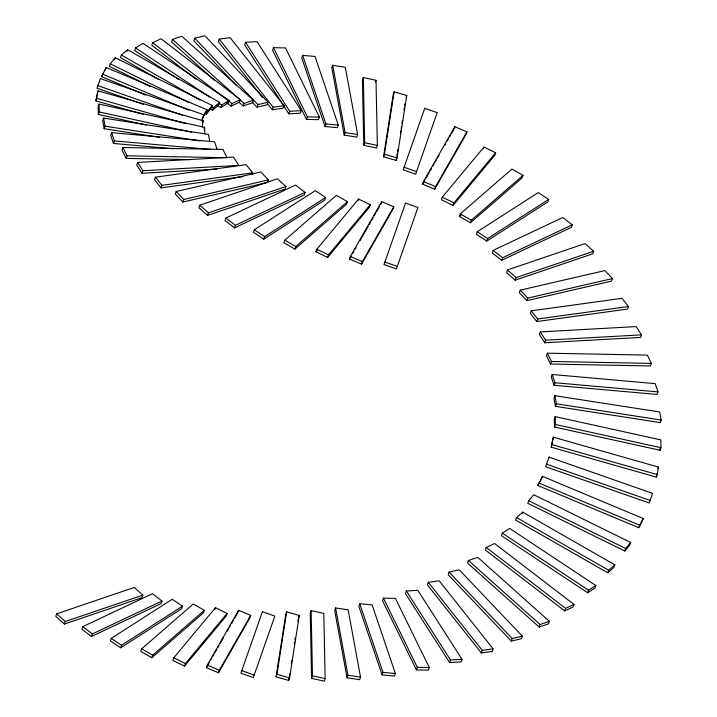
<?xml version="1.0" encoding="UTF-8"?>
<svg xmlns="http://www.w3.org/2000/svg" width="717" height="717" viewBox="0 0 717 717"><rect width="100%" height="100%" fill="white"/><g stroke="black" fill="none" stroke-linecap="round" stroke-linejoin="round"><path stroke-width="1.08" d="M143.131 114.308L95.926 100.882L97.987 90.835L203.126 120.743L202.131 127.16M95.926 100.882L97.987 90.835M276.063 676.821L285.769 614.406L286.666 611.852L299.285 615.446L289.578 677.861L288.682 680.415L276.063 676.821L276.959 674.267L286.666 611.852M288.682 680.415L289.023 678.219M289.363 676.032L289.704 673.846M291.407 662.893L291.747 660.698M294.302 644.278L294.642 642.082M294.983 639.896L295.323 637.709M297.878 621.281L298.218 619.094M383.532 156.835L393.239 94.42L394.135 91.866L406.754 95.451L397.048 157.874L396.151 160.429L383.532 156.835L384.429 154.28L394.135 91.866M396.151 160.429L396.492 158.233M396.833 156.046L397.173 153.85M397.514 151.663L397.854 149.477M400.409 133.048L400.749 130.861M401.09 128.666L401.43 126.479M401.941 123.19L402.282 121.003M403.985 110.051L404.325 107.864M404.666 105.677L405.006 103.481M551.239 447.22L553.3 437.173L658.439 467.081L657.274 474.564L656.378 477.119L551.239 447.22L553.3 437.173M656.378 477.119L656.88 473.91M145.748 95.146L101.509 76.62L106.161 67.488L206.989 109.71L202.328 118.843M105.265 70.042L106.161 67.488M204.363 113.107L206.362 114.093L211.372 108.079L212.259 105.524L115.267 57.799L110.257 63.813L109.369 66.367L150.364 86.533M204.775 134.007L204.632 127.303L99.054 104.09L98.157 106.645L98.319 114.469L146.214 125M114.675 59.502L115.267 57.799M98.319 114.469L99.215 111.915L99.054 104.09M209.66 108.652L212.573 110.31L218.766 104.933L219.662 102.379L127.563 49.67L121.361 55.057L120.474 57.611L158.278 79.246M209.749 141.437L208.459 134.375L103.598 118.108L102.701 120.662L104.18 128.728L159.371 137.297M126.963 51.373L127.563 49.67M104.18 128.728L105.076 126.183L103.598 118.108M217.161 105.175L220.872 107.631L228.185 102.943L229.082 100.389L142.88 43.28L135.567 47.976L134.671 50.531L174.527 76.934M217.018 149.011L214.571 141.805L111.583 132.654L110.687 135.208L113.474 143.445L173.281 148.76M113.474 143.445L114.37 140.89L111.583 132.654M226.724 102.773L231.134 106.152L239.496 102.199L240.383 99.654L161.029 38.772L152.676 42.724L151.78 45.279L195.866 79.094M122.948 147.514L127.017 155.813L227.02 157.74L222.951 149.441L122.948 147.514L122.06 150.068L126.12 158.367L190.57 159.613M126.12 158.367L127.017 155.813M239.066 102.244L243.233 105.964L252.536 102.8L253.433 100.246L181.795 36.262L172.483 39.426L171.596 41.98L214.912 80.671M137.61 162.427L142.907 170.709L238.815 165.394L233.518 157.113L137.61 162.427L136.714 164.982L142.011 173.263L216.731 169.122M142.011 173.263L142.907 170.709M252.375 102.28L257 107.138L267.154 104.799L268.05 102.244L204.91 35.85L194.755 38.198L193.859 40.752L236.207 85.278M252.061 174.545L252.662 172.842L246.182 164.668L155.419 177.171L154.522 179.725L161.002 187.89L242.911 176.615M161.002 187.89L161.89 185.336L155.419 177.171M267.423 103.642L272.263 109.746L283.152 108.249L284.049 105.695L230.103 37.625L219.205 39.121L218.318 41.676L262.574 97.53M176.212 191.493L175.315 194.047L182.898 202.015L267.522 182.476L268.418 179.922L260.845 171.955L176.212 191.493L183.794 199.46L268.418 179.922M202.633 117.991L206.989 109.71M201.8 120.895L203.924 114.828L100.371 78.565L97.001 88.191L143.49 104.476M202.526 122.446L203.126 120.743M206.362 114.093L207.258 111.538L212.259 105.524M204.04 129.006L204.632 127.303M212.573 110.31L213.469 107.765L219.662 102.379M182.898 202.015L183.794 199.46M220.872 107.631L221.759 105.076L229.082 100.389M245.555 42.276L244.658 44.821L288.826 113.833L300.333 113.196L301.23 110.642L257.062 41.631L245.555 42.276L289.722 111.278L288.826 113.833M231.134 106.152L232.03 103.598L240.383 99.654M56.688 613.824L55.792 616.378L64.387 624.059L141.957 597.682L142.853 595.128L134.249 587.447L56.688 613.824L65.283 621.505L142.853 595.128M199.792 205.187L198.896 207.742L207.491 215.414L285.052 189.046L285.949 186.492L277.354 178.811L199.792 205.187L208.387 212.859L285.949 186.492M243.233 105.964L244.13 103.409L253.433 100.246M64.387 624.059L65.283 621.505M207.491 215.414L208.387 212.859M273.482 47.681L272.585 50.235L306.482 119.416L318.482 119.649L319.379 117.095L285.483 47.914L273.482 47.681L307.378 116.862L306.482 119.416M257 107.138L257.896 104.592L268.05 102.244M82.814 626.64L81.917 629.194L91.435 636.508L161.092 603.58L161.988 601.034L152.461 593.721L82.814 626.64L92.332 633.953L161.988 601.034M225.909 218.004L225.021 220.558L234.54 227.863L304.196 194.943L305.092 192.389L295.565 185.085L225.909 218.004L235.436 225.308L305.092 192.389M272.263 109.746L273.159 107.191L219.205 39.121M91.435 636.508L92.332 633.953M234.54 227.863L235.436 225.308M302.655 55.37L301.758 57.925L325.016 126.524L337.375 127.626L338.272 125.072L315.014 56.464L302.655 55.37L325.912 123.969L325.016 126.524M111.225 638.381L110.328 640.935L120.671 647.792L181.652 608.688L182.548 606.134L172.205 599.278L111.225 638.381L121.567 645.237L182.548 606.134M254.329 229.745L253.433 232.299L263.775 239.155L324.756 200.052L325.643 197.498L315.301 190.641L254.329 229.745L264.672 236.601L325.643 197.498M120.671 647.792L121.567 645.237M263.775 239.155L264.672 236.601M332.724 65.319L331.828 67.873L344.196 135.146L356.779 137.099L357.675 134.545L345.307 67.273L332.724 65.319L345.092 132.591L344.196 135.146M141.643 648.84L140.747 651.394L151.798 657.713L203.431 612.856L204.327 610.301L193.276 603.983L141.643 648.84L152.694 655.159L204.327 610.301M284.748 240.195L283.851 242.749L294.902 249.077L346.535 204.22L347.431 201.665L336.381 195.338L284.748 240.195L295.798 246.523L347.431 201.665M151.798 657.713L152.694 655.159M294.902 249.077L295.798 246.523M363.34 77.508L362.443 80.062L363.779 145.264L376.452 148.043L377.339 145.488L376.004 80.295L363.34 77.508L364.675 142.71L363.779 145.264M173.756 657.821L172.869 660.366L184.502 666.093L226.222 615.975L227.119 613.42L215.485 607.693L173.756 657.821L185.398 663.548L227.119 613.42M315.964 251.73L316.86 249.175L358.581 199.057L370.223 204.784L369.327 207.338L327.606 257.457L315.964 251.73L317.38 250.036M375.412 81.998L376.004 80.295M184.502 666.093L185.398 663.548M327.606 257.457L328.503 254.902L370.223 204.784M214.885 609.396L215.485 607.693M357.989 200.76L358.581 199.057M206.353 667.706L207.249 665.152L238.6 610.31L250.699 615.383L249.803 617.937L218.452 672.77L206.353 667.706L209.104 662.893M349.457 259.061L350.344 256.507L381.704 201.674L393.803 206.747L392.907 209.292L361.556 264.134L349.457 259.061L351.106 256.175M406.154 97.154L406.754 95.451M238.008 612.013L238.6 610.31M380.808 204.228L381.704 201.674M218.452 672.77L219.348 670.216L250.699 615.383M361.556 264.134L362.443 261.58L393.803 206.747M422.573 184.144L423.469 181.589L454.829 126.748L466.928 131.82L466.032 134.375L434.672 189.207L422.573 184.144L424.778 180.29M453.933 129.302L454.829 126.748M434.672 189.207L435.569 186.653L466.928 131.82M442.281 197.166L441.385 199.72L453.027 205.447L494.748 155.329L495.644 152.775L484.002 147.048L442.281 197.166L453.924 202.893L495.644 152.775M298.684 617.149L299.285 615.446M311.142 610.606L310.246 613.16L311.581 678.363L324.254 681.15L325.142 678.596L323.806 613.394L311.142 610.606L312.478 675.808L311.581 678.363M453.027 205.447L453.924 202.893M459.409 216.462L460.305 213.908L511.938 169.051L522.989 175.369L522.093 177.924L470.46 222.781L459.409 216.462L461.076 215.01M483.41 148.751L484.002 147.048M335.583 607.935L334.687 610.49L347.055 677.762L359.638 679.716L360.526 677.162L348.166 609.889L335.583 607.935L347.942 675.208L347.055 677.762M470.46 222.781L471.356 220.227L522.989 175.369M477.316 231.699L476.42 234.253L486.762 241.1L547.743 201.997L548.639 199.451L538.288 192.595L477.316 231.699L487.659 238.546L548.639 199.451M359.755 603.795L358.858 606.349L382.116 674.948L394.475 676.05L395.372 673.496L372.114 604.888L359.755 603.795L383.012 672.394L382.116 674.948M486.762 241.1L487.659 238.546M493.108 250.421L492.212 252.976L501.73 260.28L571.386 227.361L572.283 224.806L562.755 217.502L493.108 250.421L502.626 257.726L572.283 224.806M383.416 598.139L382.519 600.694L416.416 669.884L428.416 670.108L429.313 667.554L395.417 598.372L383.416 598.139L417.312 667.33L416.416 669.884M501.73 260.28L502.626 257.726M507.475 269.95L506.578 272.505L515.173 280.177L592.744 253.8L593.631 251.246L585.036 243.574L507.475 269.95L516.07 277.622L593.631 251.246M406.333 590.978L405.437 593.533L449.604 662.535L461.112 661.899L462.008 659.344L417.841 590.342L406.333 590.978L450.5 659.981L449.604 662.535M515.173 280.177L516.07 277.622M520.237 290.134L519.341 292.688L526.914 300.656L611.547 281.109L612.443 278.563L604.861 270.596L520.237 290.134L527.811 298.102L612.443 278.563M428.282 582.303L427.386 584.857L481.34 652.927L492.229 651.43L493.126 648.876L439.171 580.806L428.282 582.303L482.227 650.373L481.34 652.927M526.914 300.656L527.811 298.102M531.225 310.837L530.329 313.392L536.8 321.557L627.572 309.063L628.459 306.509L621.989 298.344L531.225 310.837L537.696 319.002L536.8 321.557M449.057 572.13L448.161 574.684L511.302 641.079L521.456 638.73L522.343 636.176L459.212 569.791L449.057 572.13L512.189 638.524L522.343 636.176M540.295 331.908L539.399 334.463L544.705 342.735L640.613 337.429L641.5 334.875L636.203 326.593L540.295 331.908L545.592 340.181L544.705 342.735M468.443 560.506L467.547 563.06L539.184 627.052L548.496 623.88L549.383 621.334L477.746 557.342L468.443 560.506L540.08 624.498L549.383 621.334M547.322 353.176L546.435 355.731L550.495 364.03L650.498 365.966L651.394 363.411L647.326 355.112L547.322 353.176L551.391 361.476L550.495 364.03M486.251 547.483L485.364 550.038L564.718 610.92L573.071 606.967L573.967 604.413L494.613 543.531L486.251 547.483L565.605 608.366L573.967 604.413M552.207 374.498L551.31 377.052L554.107 385.289L657.095 394.44L657.991 391.885L655.204 383.649L552.207 374.498L554.994 382.735L554.107 385.289M502.33 533.125L501.434 535.68L587.635 592.78L594.958 588.092L595.854 585.538L509.653 528.429L502.33 533.125L588.532 590.225L595.854 585.538M554.859 395.712L553.972 398.267L555.451 406.342L660.312 422.609L661.208 420.054L659.721 411.979L554.859 395.712L556.347 403.788L555.451 406.342M516.518 517.513L515.622 520.067L607.729 572.766L613.922 567.389L614.819 564.835L522.72 512.126L516.518 517.513L608.625 570.212L614.819 564.835M555.236 416.658L554.34 419.212L554.501 427.036L660.079 450.249L660.975 447.695L660.814 439.871L555.236 416.658L555.397 424.482L554.501 427.036M522.119 513.829L522.72 512.126M528.689 500.744L527.793 503.298L624.794 551.023L629.795 545.01L630.691 542.455L533.699 494.73L528.689 500.744L625.681 548.469L630.691 542.455M537.84 485.49L542.5 476.357L643.319 518.579L638.668 527.712L537.84 485.49L538.915 483.608M541.9 478.06L542.5 476.357M511.302 641.079L512.189 638.524M539.184 627.052L540.08 624.498M564.718 610.92L565.605 608.366M587.635 592.78L588.532 590.225M607.729 572.766L608.625 570.212M624.794 551.023L625.681 548.469M657.847 468.784L658.439 467.081M638.668 527.712L643.319 518.579M101.509 76.62L103.66 72.865M352.755 253.289L353.857 251.371M354.951 249.444L356.053 247.517M359.907 240.787L368.153 226.357M369.255 224.43L370.357 222.512M371.46 220.585L373.109 217.699M374.211 215.772L375.305 213.845M376.407 211.927L379.705 206.155M425.88 178.372L429.178 172.6M430.281 170.673L431.374 168.746M433.032 165.86L434.126 163.942M435.228 162.015L436.33 160.088M437.433 158.17L439.082 155.284M444.576 145.659L445.678 143.732M447.327 140.846L448.43 138.928M449.532 137.001L450.635 135.074M451.728 133.156L453.377 130.27M210.753 660.007L211.856 658.081M212.949 656.154L214.051 654.236M215.154 652.309L216.803 649.423M217.905 647.496L219.008 645.578M220.101 643.651L223.408 637.879M227.253 631.148L228.356 629.221M229.458 627.294L230.551 625.376M231.654 623.449L233.303 620.563M234.405 618.637L237.703 612.865M539.991 481.725L541.066 479.852M273.159 107.191L284.049 105.695M161.89 185.336L252.662 172.842M537.696 319.002L628.459 306.509M482.227 650.373L493.126 648.876M289.722 111.278L301.23 110.642M545.592 340.181L641.5 334.875M450.5 659.981L462.008 659.344M307.378 116.862L319.379 117.095M551.391 361.476L651.394 363.411M417.312 667.33L429.313 667.554M325.912 123.969L338.272 125.072M114.37 140.89L210.717 149.45M554.994 382.735L657.991 391.885M383.012 672.394L395.372 673.496M345.092 132.591L357.675 134.545M105.076 126.183L200.007 140.908M556.347 403.788L661.208 420.054M347.942 675.208L360.526 677.162M364.675 142.71L377.339 145.488M99.215 111.915L191.735 132.26M555.397 424.482L660.975 447.695M312.478 675.808L325.142 678.596M384.429 154.28L397.048 157.874M96.822 98.328L185.864 123.656M552.135 444.665L657.274 474.564M276.959 674.267L289.578 677.861M404.11 167.267L416.532 171.614M97.897 85.637L182.423 115.24M384.868 262.037L397.29 266.392M546.569 464.195L650.122 500.457M241.763 670.682L254.185 675.029M423.469 181.589L435.569 186.653M102.397 74.066L188.822 110.257M350.344 256.507L362.443 261.58M538.736 482.935L639.555 525.158M207.249 665.152L219.348 670.216M110.257 63.813L188.257 102.19M316.86 249.175L328.503 254.902M460.305 213.908L471.356 220.227M121.361 55.057L199.891 99.995M211.524 106.654L213.469 107.765M135.567 47.976L209.714 97.1M218.981 103.239L221.759 105.076M176.382 78.162L178.228 79.39M152.676 42.724L232.03 103.598M172.483 39.426L244.13 103.409M194.755 38.198L257.896 104.592M660.034 448.008L660.079 450.249M424.751 108.312L403.214 169.821L415.636 174.168L437.182 112.668L424.751 108.312M262.404 611.726L240.867 673.236L253.298 677.583L274.835 616.082L262.404 611.726M405.508 203.09L383.971 264.591L396.393 268.947L417.939 207.446L405.508 203.09M549.043 457.123L545.673 466.749L649.226 503.011L652.595 493.386L549.043 457.123"/></g></svg>
